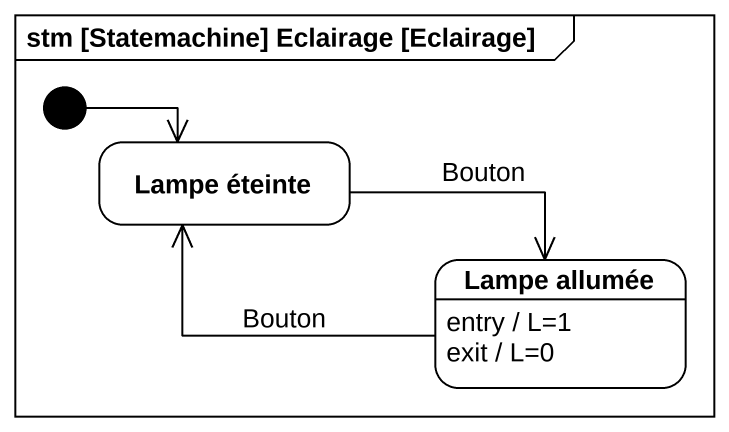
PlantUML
@startuml
mainframe stm [Statemachine] Eclairage [Eclairage]
hide empty description
state "Lampe éteinte" as Lampe_éteinte
state "Lampe allumée" as Lampe_allumée
Lampe_allumée : entry / L=1
Lampe_allumée : exit / L=0
[*] -right-> Lampe_éteinte
Lampe_éteinte -right-> Lampe_allumée : Bouton
Lampe_allumée -left-> Lampe_éteinte : Bouton
@enduml
